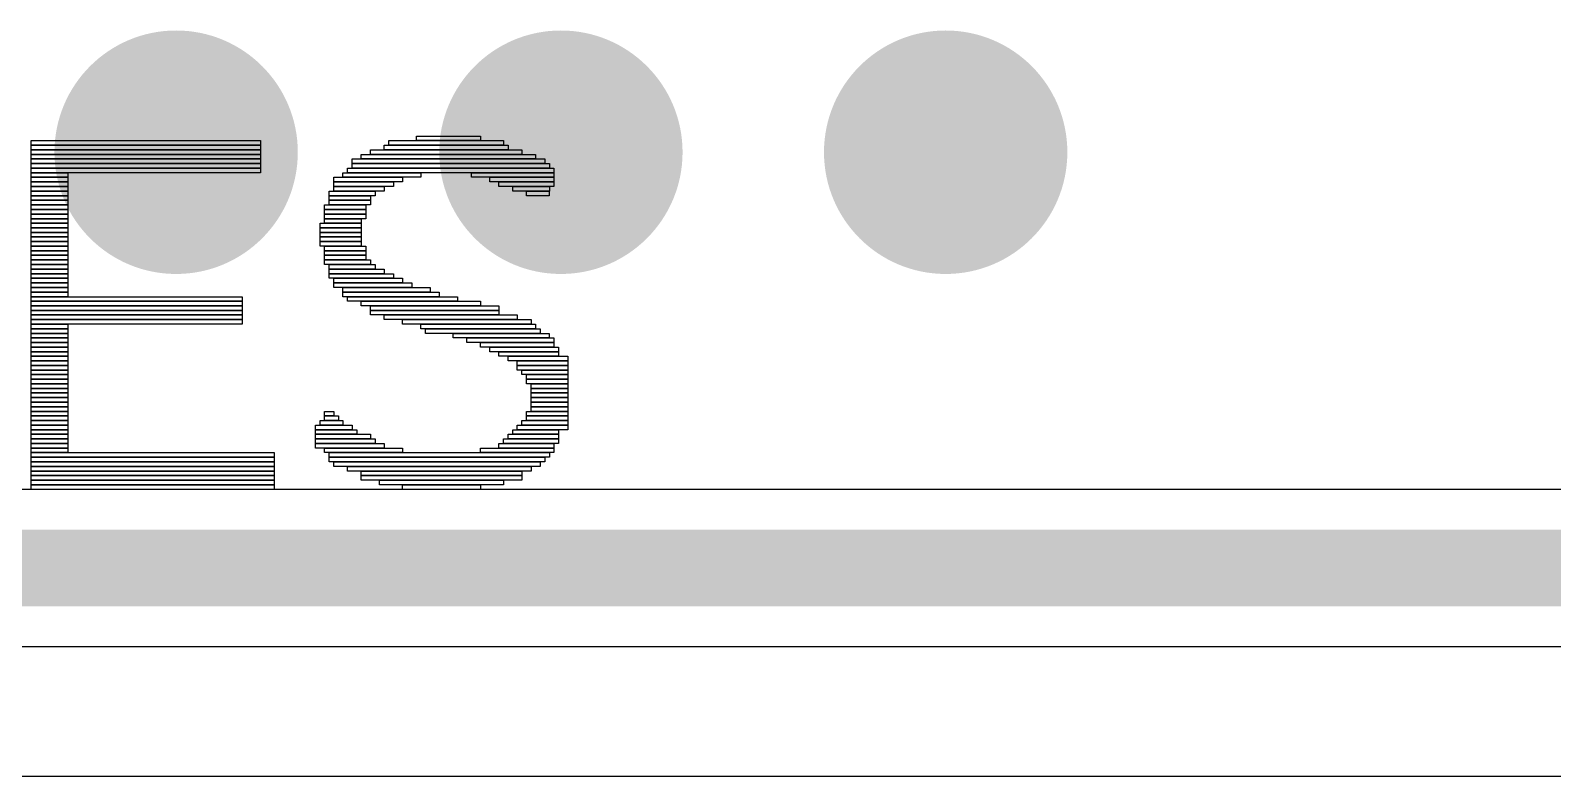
# Model space of a CAD drawing. Header units: millimetres. Extents: x -3 to 5381, y -54 to 5355.
# Drawn here: x 22.66 to 27.68, y -11.56 to -9.1 of the extents above; entities that cross this region are included whole.
import ezdxf

# ---------------------------------------------------------------- set-up
doc = ezdxf.new("R2010")
doc.units = ezdxf.units.MM
for name, color, linetype in [('BottomLayer', 5, 'Continuous'), ('BottomSolder', 6, 'Continuous'), ('TopLayer', 1, 'Continuous'), ('TopOverlay', 2, 'Continuous'), ('TopSolder', 216, 'Continuous'), ('ViaHoleLayer', 16, 'Continuous')]:
    doc.layers.add(name, color=color, linetype=linetype)

msp = doc.modelspace()

# ---------------------------------------------------------------- hatches: boundary and pattern name
at = {"layer": 'BottomLayer'}
h = msp.add_hatch(color=5, dxfattribs=at)
edge = h.paths.add_edge_path()
edge.add_arc((23.1402, -9.4996), 0.3, 0, 360)
h = msp.add_hatch(color=5, dxfattribs=at)
edge = h.paths.add_edge_path()
edge.add_arc((24.4102, -9.4996), 0.3, 0, 360)
h = msp.add_hatch(color=5, dxfattribs=at)
edge = h.paths.add_edge_path()
edge.add_arc((25.6802, -9.4996), 0.3, 0, 360)
at = {"layer": 'BottomSolder'}
h = msp.add_hatch(color=6, dxfattribs=at)
edge = h.paths.add_edge_path()
edge.add_arc((23.1402, -9.4996), 0.4016, 0, 360)
h = msp.add_hatch(color=6, dxfattribs=at)
edge = h.paths.add_edge_path()
edge.add_arc((24.4102, -9.4996), 0.4016, 0, 360)
h = msp.add_hatch(color=6, dxfattribs=at)
edge = h.paths.add_edge_path()
edge.add_arc((25.6802, -9.4996), 0.4016, 0, 360)
at = {"layer": 'TopLayer'}
h = msp.add_hatch(color=1, dxfattribs=at)
edge = h.paths.add_edge_path()
edge.add_arc((23.1402, -9.4996), 0.3, 0, 360)
h = msp.add_hatch(color=1, dxfattribs=at)
edge = h.paths.add_edge_path()
edge.add_arc((24.4102, -9.4996), 0.3, 0, 360)
h = msp.add_hatch(color=1, dxfattribs=at)
edge = h.paths.add_edge_path()
edge.add_arc((25.6802, -9.4996), 0.3, 0, 360)
at = {"layer": 'TopSolder'}
h = msp.add_hatch(color=216, dxfattribs=at)
edge = h.paths.add_edge_path()
edge.add_arc((23.1402, -9.4996), 0.4016, 0, 360)
h = msp.add_hatch(color=216, dxfattribs=at)
edge = h.paths.add_edge_path()
edge.add_arc((24.4102, -9.4996), 0.4016, 0, 360)
h = msp.add_hatch(color=216, dxfattribs=at)
edge = h.paths.add_edge_path()
edge.add_arc((25.6802, -9.4996), 0.4016, 0, 360)
at = {"layer": 'ViaHoleLayer'}
h = msp.add_hatch(color=16, dxfattribs=at)
edge = h.paths.add_edge_path()
edge.add_arc((23.1402, -9.4996), 0.15, 0, 360)
h = msp.add_hatch(color=16, dxfattribs=at)
edge = h.paths.add_edge_path()
edge.add_arc((24.4102, -9.4996), 0.15, 0, 360)
h = msp.add_hatch(color=16, dxfattribs=at)
edge = h.paths.add_edge_path()
edge.add_arc((25.6802, -9.4996), 0.15, 0, 360)

# ---------------------------------------------------------------- linework, layer by layer
at = {"layer": 'BottomLayer'}
for p, q in [((30.4189, -10.6122), (21.477, -10.6122)), ((21.477, -11.1302), (30.4189, -11.1302)), ((29.9109, -11.5592), (21.0139, -11.5592))]:
    msp.add_line(p, q, dxfattribs=at)
at = {"layer": 'BottomLayer', "const_width": 0.254}
msp.add_lwpolyline([(21.1365, -10.8712), (30.7594, -10.8712)], dxfattribs=at)
at = {"layer": 'TopOverlay'}
for p, q in [((22.6613, -9.4764), (22.6613, -9.4612)), ((22.6613, -9.4612), (23.4185, -9.4612)), ((23.4185, -9.4764), (22.6613, -9.4764)), ((22.6613, -9.4917), (22.6613, -9.4764)), ((22.6613, -9.4764), (23.4185, -9.4764)), ((23.4185, -9.4917), (22.6613, -9.4917)), ((22.6613, -9.5067), (22.6613, -9.4917)), ((22.6613, -9.4917), (23.4185, -9.4917)), ((23.4185, -9.4612), (23.4185, -9.4764)), ((23.4185, -9.4764), (23.4185, -9.4917)), ((23.4185, -9.4917), (23.4185, -9.5067)), ((23.7817, -9.5067), (23.7817, -9.4917)), ((23.7817, -9.4917), (24.2813, -9.4917)), ((23.8272, -9.4917), (23.8272, -9.4764)), ((23.8272, -9.4764), (24.2359, -9.4764)), ((24.2359, -9.4917), (23.8272, -9.4917)), ((23.8422, -9.4764), (23.8422, -9.4612)), ((23.8422, -9.4612), (24.2206, -9.4612)), ((24.2206, -9.4764), (23.8422, -9.4764)), ((23.9331, -9.4612), (23.9331, -9.4462)), ((23.9331, -9.4462), (24.1449, -9.4462)), ((24.1449, -9.4612), (23.9331, -9.4612)), ((24.1449, -9.4462), (24.1449, -9.4612)), ((24.2206, -9.4612), (24.2206, -9.4764)), ((24.2359, -9.4764), (24.2359, -9.4917)), ((24.2813, -9.4917), (24.2813, -9.5067)), ((23.4185, -9.5067), (22.6613, -9.5067)), ((22.6613, -9.5219), (22.6613, -9.5067)), ((22.6613, -9.5067), (23.4185, -9.5067)), ((23.4185, -9.5219), (22.6613, -9.5219)), ((22.6613, -9.5369), (22.6613, -9.5219)), ((22.6613, -9.5219), (23.4185, -9.5219)), ((23.4185, -9.5369), (22.6613, -9.5369)), ((22.6613, -9.5521), (22.6613, -9.5369)), ((22.6613, -9.5369), (23.4185, -9.5369)), ((23.4185, -9.5067), (23.4185, -9.5219)), ((23.4185, -9.5219), (23.4185, -9.5369)), ((23.4185, -9.5369), (23.4185, -9.5521)), ((23.7213, -9.5369), (23.7213, -9.5219)), ((23.7213, -9.5219), (24.357, -9.5219)), ((23.7213, -9.5521), (23.7213, -9.5369)), ((23.7213, -9.5369), (24.3723, -9.5369)), ((24.357, -9.5369), (23.7213, -9.5369)), ((23.7515, -9.5219), (23.7515, -9.5067)), ((23.7515, -9.5067), (24.3268, -9.5067)), ((24.3268, -9.5219), (23.7515, -9.5219)), ((24.2813, -9.5067), (23.7817, -9.5067)), ((24.3268, -9.5067), (24.3268, -9.5219)), ((24.357, -9.5219), (24.357, -9.5369)), ((24.3723, -9.5369), (24.3723, -9.5521)), ((23.4185, -9.5521), (22.6613, -9.5521)), ((22.6613, -9.5674), (22.6613, -9.5521)), ((22.6613, -9.5521), (23.4185, -9.5521)), ((23.4185, -9.5674), (22.6613, -9.5674)), ((22.6613, -9.5824), (22.6613, -9.5674)), ((22.6613, -9.5674), (22.7825, -9.5674)), ((22.7825, -9.5824), (22.6613, -9.5824)), ((22.6613, -9.5976), (22.6613, -9.5824)), ((22.6613, -9.5824), (22.7825, -9.5824)), ((22.7825, -9.5674), (22.7825, -9.5824)), ((22.7825, -9.5824), (22.7825, -9.5976)), ((23.4185, -9.5521), (23.4185, -9.5674)), ((23.6606, -9.5976), (23.6606, -9.5824)), ((23.6606, -9.5824), (23.8876, -9.5824)), ((23.6908, -9.5824), (23.6908, -9.5674)), ((23.6908, -9.5674), (23.9483, -9.5674)), ((23.9483, -9.5824), (23.6908, -9.5824)), ((23.706, -9.5674), (23.706, -9.5521)), ((23.706, -9.5521), (24.3873, -9.5521)), ((24.3873, -9.5674), (23.706, -9.5674)), ((24.3723, -9.5521), (23.7213, -9.5521)), ((23.8876, -9.5824), (23.8876, -9.5976)), ((23.9483, -9.5674), (23.9483, -9.5824)), ((24.1147, -9.5824), (24.1147, -9.5674)), ((24.1147, -9.5674), (24.3873, -9.5674)), ((24.3873, -9.5824), (24.1147, -9.5824)), ((24.1754, -9.5976), (24.1754, -9.5824)), ((24.1754, -9.5824), (24.3873, -9.5824)), ((24.3873, -9.5521), (24.3873, -9.5674)), ((24.3873, -9.5674), (24.3873, -9.5824)), ((24.3873, -9.5824), (24.3873, -9.5976)), ((22.7825, -9.5976), (22.6613, -9.5976)), ((22.6613, -9.6126), (22.6613, -9.5976)), ((22.6613, -9.5976), (22.7825, -9.5976)), ((22.7825, -9.6126), (22.6613, -9.6126)), ((22.6613, -9.6278), (22.6613, -9.6126)), ((22.6613, -9.6126), (22.7825, -9.6126)), ((22.7825, -9.6278), (22.6613, -9.6278)), ((22.6613, -9.6431), (22.6613, -9.6278)), ((22.6613, -9.6278), (22.7825, -9.6278)), ((22.7825, -9.6431), (22.6613, -9.6431)), ((22.6613, -9.658), (22.6613, -9.6431)), ((22.6613, -9.6431), (22.7825, -9.6431)), ((22.7825, -9.5976), (22.7825, -9.6126)), ((22.7825, -9.6126), (22.7825, -9.6278)), ((22.7825, -9.6278), (22.7825, -9.6431)), ((22.7825, -9.6431), (22.7825, -9.658)), ((23.6456, -9.6431), (23.6456, -9.6278)), ((23.6456, -9.6278), (23.797, -9.6278)), ((23.797, -9.6431), (23.6456, -9.6431)), ((23.6456, -9.658), (23.6456, -9.6431)), ((23.6456, -9.6431), (23.7817, -9.6431)), ((23.8876, -9.5976), (23.6606, -9.5976)), ((23.6606, -9.6126), (23.6606, -9.5976)), ((23.6606, -9.5976), (23.8574, -9.5976)), ((23.8574, -9.6126), (23.6606, -9.6126)), ((23.6606, -9.6278), (23.6606, -9.6126)), ((23.6606, -9.6126), (23.8272, -9.6126)), ((23.8272, -9.6278), (23.6606, -9.6278)), ((23.7817, -9.6431), (23.7817, -9.658)), ((23.797, -9.6278), (23.797, -9.6431)), ((23.8272, -9.6126), (23.8272, -9.6278)), ((23.8574, -9.5976), (23.8574, -9.6126)), ((24.3873, -9.5976), (24.1754, -9.5976)), ((24.2056, -9.6126), (24.2056, -9.5976)), ((24.2056, -9.5976), (24.3873, -9.5976)), ((24.3873, -9.6126), (24.2056, -9.6126)), ((24.2511, -9.6278), (24.2511, -9.6126)), ((24.2511, -9.6126), (24.3723, -9.6126)), ((24.3723, -9.6278), (24.2511, -9.6278)), ((24.2963, -9.6431), (24.2963, -9.6278)), ((24.2963, -9.6278), (24.372, -9.6278)), ((24.372, -9.6431), (24.2963, -9.6431)), ((24.372, -9.6278), (24.372, -9.6431)), ((24.3723, -9.6126), (24.3723, -9.6278)), ((24.3873, -9.5976), (24.3873, -9.6126)), ((22.7825, -9.658), (22.6613, -9.658)), ((22.6613, -9.6733), (22.6613, -9.658)), ((22.6613, -9.658), (22.7825, -9.658)), ((22.7825, -9.6733), (22.6613, -9.6733)), ((22.6613, -9.6883), (22.6613, -9.6733)), ((22.6613, -9.6733), (22.7825, -9.6733)), ((22.7825, -9.6883), (22.6613, -9.6883)), ((22.6613, -9.7035), (22.6613, -9.6883)), ((22.6613, -9.6883), (22.7825, -9.6883)), ((22.7825, -9.658), (22.7825, -9.6733)), ((22.7825, -9.6733), (22.7825, -9.6883)), ((22.7825, -9.6883), (22.7825, -9.7035)), ((23.6303, -9.6883), (23.6303, -9.6733)), ((23.6303, -9.6733), (23.7665, -9.6733)), ((23.7665, -9.6883), (23.6303, -9.6883)), ((23.6303, -9.7035), (23.6303, -9.6883)), ((23.6303, -9.6883), (23.7665, -9.6883)), ((23.7817, -9.658), (23.6456, -9.658)), ((23.6456, -9.6733), (23.6456, -9.658)), ((23.6456, -9.658), (23.7817, -9.658)), ((23.7817, -9.6733), (23.6456, -9.6733)), ((23.7665, -9.6733), (23.7665, -9.6883)), ((23.7665, -9.6883), (23.7665, -9.7035)), ((23.7817, -9.658), (23.7817, -9.6733)), ((22.6613, -9.7188), (22.6613, -9.7035)), ((22.6613, -9.7035), (22.7825, -9.7035)), ((22.7825, -9.7035), (22.6613, -9.7035)), ((22.7825, -9.7188), (22.6613, -9.7188)), ((22.6613, -9.7337), (22.6613, -9.7188)), ((22.6613, -9.7188), (22.7825, -9.7188)), ((22.7825, -9.7337), (22.6613, -9.7337)), ((22.6613, -9.749), (22.6613, -9.7337)), ((22.6613, -9.7337), (22.7825, -9.7337)), ((22.7825, -9.7035), (22.7825, -9.7188)), ((22.7825, -9.7188), (22.7825, -9.7337)), ((22.7825, -9.7337), (22.7825, -9.749)), ((23.6151, -9.749), (23.6151, -9.7337)), ((23.6151, -9.7337), (23.7515, -9.7337)), ((23.7665, -9.7035), (23.6303, -9.7035)), ((23.6303, -9.7188), (23.6303, -9.7035)), ((23.6303, -9.7035), (23.7665, -9.7035)), ((23.7665, -9.7188), (23.6303, -9.7188)), ((23.6303, -9.7337), (23.6303, -9.7188)), ((23.6303, -9.7188), (23.7515, -9.7188)), ((23.7515, -9.7337), (23.6303, -9.7337)), ((23.7515, -9.7188), (23.7515, -9.7337)), ((23.7515, -9.7337), (23.7515, -9.749)), ((23.7665, -9.7035), (23.7665, -9.7188)), ((22.7825, -9.749), (22.6613, -9.749)), ((22.6613, -9.764), (22.6613, -9.749)), ((22.6613, -9.749), (22.7825, -9.749)), ((22.7825, -9.764), (22.6613, -9.764)), ((22.6613, -9.7792), (22.6613, -9.764)), ((22.6613, -9.764), (22.7825, -9.764)), ((22.7825, -9.7792), (22.6613, -9.7792)), ((22.6613, -9.7944), (22.6613, -9.7792)), ((22.6613, -9.7792), (22.7825, -9.7792)), ((22.6613, -9.8094), (22.6613, -9.7944)), ((22.6613, -9.7944), (22.7825, -9.7944)), ((22.7825, -9.7944), (22.6613, -9.7944)), ((22.7825, -9.749), (22.7825, -9.764)), ((22.7825, -9.764), (22.7825, -9.7792)), ((22.7825, -9.7792), (22.7825, -9.7944)), ((22.7825, -9.7944), (22.7825, -9.8094)), ((23.7515, -9.749), (23.6151, -9.749)), ((23.6151, -9.764), (23.6151, -9.749)), ((23.6151, -9.749), (23.7515, -9.749)), ((23.7515, -9.764), (23.6151, -9.764)), ((23.6151, -9.7792), (23.6151, -9.764)), ((23.6151, -9.764), (23.7515, -9.764)), ((23.7515, -9.7792), (23.6151, -9.7792)), ((23.6151, -9.7944), (23.6151, -9.7792)), ((23.6151, -9.7792), (23.7515, -9.7792)), ((23.7515, -9.7944), (23.6151, -9.7944)), ((23.6151, -9.8094), (23.6151, -9.7944)), ((23.6151, -9.7944), (23.7515, -9.7944)), ((23.7515, -9.749), (23.7515, -9.764)), ((23.7515, -9.764), (23.7515, -9.7792)), ((23.7515, -9.7792), (23.7515, -9.7944)), ((23.7515, -9.7944), (23.7515, -9.8094)), ((22.7825, -9.8094), (22.6613, -9.8094)), ((22.6613, -9.8247), (22.6613, -9.8094)), ((22.6613, -9.8094), (22.7825, -9.8094)), ((22.7825, -9.8247), (22.6613, -9.8247)), ((22.6613, -9.8397), (22.6613, -9.8247)), ((22.6613, -9.8247), (22.7825, -9.8247)), ((22.7825, -9.8397), (22.6613, -9.8397)), ((22.6613, -9.8549), (22.6613, -9.8397)), ((22.6613, -9.8397), (22.7825, -9.8397)), ((22.7825, -9.8094), (22.7825, -9.8247)), ((22.7825, -9.8247), (22.7825, -9.8397)), ((22.7825, -9.8397), (22.7825, -9.8549)), ((23.7515, -9.8094), (23.6151, -9.8094)), ((23.6303, -9.8247), (23.6303, -9.8094)), ((23.6303, -9.8094), (23.7665, -9.8094)), ((23.7665, -9.8247), (23.6303, -9.8247)), ((23.6303, -9.8397), (23.6303, -9.8247)), ((23.6303, -9.8247), (23.7665, -9.8247)), ((23.7665, -9.8397), (23.6303, -9.8397)), ((23.6303, -9.8549), (23.6303, -9.8397)), ((23.6303, -9.8397), (23.7665, -9.8397)), ((23.7665, -9.8094), (23.7665, -9.8247)), ((23.7665, -9.8247), (23.7665, -9.8397)), ((23.7665, -9.8397), (23.7665, -9.8549)), ((22.6613, -9.8701), (22.6613, -9.8549)), ((22.6613, -9.8549), (22.7825, -9.8549)), ((22.7825, -9.8549), (22.6613, -9.8549)), ((22.7825, -9.8701), (22.6613, -9.8701)), ((22.6613, -9.8851), (22.6613, -9.8701)), ((22.6613, -9.8701), (22.7825, -9.8701)), ((22.7825, -9.8851), (22.6613, -9.8851)), ((22.6613, -9.9004), (22.6613, -9.8851)), ((22.6613, -9.8851), (22.7825, -9.8851)), ((22.7825, -9.8549), (22.7825, -9.8701)), ((22.7825, -9.8701), (22.7825, -9.8851)), ((22.7825, -9.8851), (22.7825, -9.9004)), ((23.7665, -9.8549), (23.6303, -9.8549)), ((23.6303, -9.8701), (23.6303, -9.8549)), ((23.6303, -9.8549), (23.7817, -9.8549)), ((23.7817, -9.8701), (23.6303, -9.8701)), ((23.6456, -9.8851), (23.6456, -9.8701)), ((23.6456, -9.8701), (23.797, -9.8701)), ((23.797, -9.8851), (23.6456, -9.8851)), ((23.6456, -9.9004), (23.6456, -9.8851)), ((23.6456, -9.8851), (23.8272, -9.8851)), ((23.7817, -9.8549), (23.7817, -9.8701)), ((23.797, -9.8701), (23.797, -9.8851)), ((23.8272, -9.8851), (23.8272, -9.9004)), ((22.7825, -9.9004), (22.6613, -9.9004)), ((22.6613, -9.9153), (22.6613, -9.9004)), ((22.6613, -9.9004), (22.7825, -9.9004)), ((22.7825, -9.9153), (22.6613, -9.9153)), ((22.6613, -9.9306), (22.6613, -9.9153)), ((22.6613, -9.9153), (22.7825, -9.9153)), ((22.7825, -9.9306), (22.6613, -9.9306)), ((22.6613, -9.9458), (22.6613, -9.9306)), ((22.6613, -9.9306), (22.7825, -9.9306)), ((22.7825, -9.9458), (22.6613, -9.9458)), ((22.6613, -9.9608), (22.6613, -9.9458)), ((22.6613, -9.9458), (22.7825, -9.9458)), ((22.7825, -9.9004), (22.7825, -9.9153)), ((22.7825, -9.9153), (22.7825, -9.9306)), ((22.7825, -9.9306), (22.7825, -9.9458)), ((22.7825, -9.9458), (22.7825, -9.9608)), ((23.8272, -9.9004), (23.6456, -9.9004)), ((23.6456, -9.9153), (23.6456, -9.9004)), ((23.6456, -9.9004), (23.8574, -9.9004)), ((23.8574, -9.9153), (23.6456, -9.9153)), ((23.6606, -9.9306), (23.6606, -9.9153)), ((23.6606, -9.9153), (23.8876, -9.9153)), ((23.8876, -9.9306), (23.6606, -9.9306)), ((23.6606, -9.9458), (23.6606, -9.9306)), ((23.6606, -9.9306), (23.9179, -9.9306)), ((23.9179, -9.9458), (23.6606, -9.9458)), ((23.6908, -9.9608), (23.6908, -9.9458)), ((23.6908, -9.9458), (23.9786, -9.9458)), ((23.8574, -9.9004), (23.8574, -9.9153)), ((23.8876, -9.9153), (23.8876, -9.9306)), ((23.9179, -9.9306), (23.9179, -9.9458)), ((23.9786, -9.9458), (23.9786, -9.9608)), ((22.7825, -9.9608), (22.6613, -9.9608)), ((22.6613, -9.9761), (22.6613, -9.9608)), ((22.6613, -9.9608), (22.7825, -9.9608)), ((22.7825, -9.9761), (22.6613, -9.9761)), ((22.6613, -9.991), (22.6613, -9.9761)), ((22.6613, -9.9761), (23.3578, -9.9761)), ((23.3578, -9.991), (22.6613, -9.991)), ((22.6613, -10.0063), (22.6613, -9.991)), ((22.6613, -9.991), (23.3578, -9.991)), ((22.7825, -9.9608), (22.7825, -9.9761)), ((23.3578, -9.9761), (23.3578, -9.991)), ((23.3578, -9.991), (23.3578, -10.0063)), ((23.9786, -9.9608), (23.6908, -9.9608)), ((23.6908, -9.9761), (23.6908, -9.9608)), ((23.6908, -9.9608), (24.0088, -9.9608)), ((24.0088, -9.9761), (23.6908, -9.9761)), ((23.706, -9.991), (23.706, -9.9761)), ((23.706, -9.9761), (24.0692, -9.9761)), ((24.0692, -9.991), (23.706, -9.991)), ((23.7515, -10.0063), (23.7515, -9.991)), ((23.7515, -9.991), (24.1449, -9.991)), ((24.0088, -9.9608), (24.0088, -9.9761)), ((24.0692, -9.9761), (24.0692, -9.991)), ((24.1449, -9.991), (24.1449, -10.0063)), ((23.3578, -10.0063), (22.6613, -10.0063)), ((22.6613, -10.0215), (22.6613, -10.0063)), ((22.6613, -10.0063), (23.3578, -10.0063)), ((23.3578, -10.0215), (22.6613, -10.0215)), ((22.6613, -10.0365), (22.6613, -10.0215)), ((22.6613, -10.0215), (23.3578, -10.0215)), ((23.3578, -10.0365), (22.6613, -10.0365)), ((22.6613, -10.0517), (22.6613, -10.0365)), ((22.6613, -10.0365), (23.3578, -10.0365)), ((23.3578, -10.0063), (23.3578, -10.0215)), ((23.3578, -10.0215), (23.3578, -10.0365)), ((23.3578, -10.0365), (23.3578, -10.0517)), ((24.1449, -10.0063), (23.7515, -10.0063)), ((23.7817, -10.0215), (23.7817, -10.0063)), ((23.7817, -10.0063), (24.2056, -10.0063)), ((24.2056, -10.0215), (23.7817, -10.0215)), ((23.7817, -10.0365), (23.7817, -10.0215)), ((23.7817, -10.0215), (24.2056, -10.0215)), ((24.2056, -10.0365), (23.7817, -10.0365)), ((23.8272, -10.0517), (23.8272, -10.0365)), ((23.8272, -10.0365), (24.2661, -10.0365)), ((24.2056, -10.0063), (24.2056, -10.0215)), ((24.2056, -10.0215), (24.2056, -10.0365)), ((24.2661, -10.0365), (24.2661, -10.0517)), ((23.3578, -10.0517), (22.6613, -10.0517)), ((22.6613, -10.0667), (22.6613, -10.0517)), ((22.6613, -10.0517), (23.3578, -10.0517)), ((23.3578, -10.0667), (22.6613, -10.0667)), ((22.6613, -10.082), (22.6613, -10.0667)), ((22.6613, -10.0667), (22.7825, -10.0667)), ((22.7825, -10.082), (22.6613, -10.082)), ((22.6613, -10.0972), (22.6613, -10.082)), ((22.6613, -10.082), (22.7825, -10.082)), ((22.7825, -10.0972), (22.6613, -10.0972)), ((22.6613, -10.1122), (22.6613, -10.0972)), ((22.6613, -10.0972), (22.7825, -10.0972)), ((22.7825, -10.0667), (22.7825, -10.082)), ((22.7825, -10.082), (22.7825, -10.0972)), ((22.7825, -10.0972), (22.7825, -10.1122)), ((23.3578, -10.0517), (23.3578, -10.0667)), ((24.2661, -10.0517), (23.8272, -10.0517)), ((23.8876, -10.0667), (23.8876, -10.0517)), ((23.8876, -10.0517), (24.3116, -10.0517)), ((24.3116, -10.0667), (23.8876, -10.0667)), ((23.9483, -10.082), (23.9483, -10.0667)), ((23.9483, -10.0667), (24.3268, -10.0667)), ((24.3268, -10.082), (23.9483, -10.082)), ((23.9633, -10.0972), (23.9633, -10.082)), ((23.9633, -10.082), (24.3418, -10.082)), ((24.3418, -10.0972), (23.9633, -10.0972)), ((24.0543, -10.1122), (24.0543, -10.0972)), ((24.0543, -10.0972), (24.372, -10.0972)), ((24.3116, -10.0517), (24.3116, -10.0667)), ((24.3268, -10.0667), (24.3268, -10.082)), ((24.3418, -10.082), (24.3418, -10.0972)), ((24.372, -10.0972), (24.372, -10.1122)), ((22.7825, -10.1122), (22.6613, -10.1122)), ((22.6613, -10.1274), (22.6613, -10.1122)), ((22.6613, -10.1122), (22.7825, -10.1122)), ((22.6613, -10.1424), (22.6613, -10.1274)), ((22.6613, -10.1274), (22.7825, -10.1274)), ((22.7825, -10.1274), (22.6613, -10.1274)), ((22.7825, -10.1424), (22.6613, -10.1424)), ((22.6613, -10.1577), (22.6613, -10.1424)), ((22.6613, -10.1424), (22.7825, -10.1424)), ((22.7825, -10.1122), (22.7825, -10.1274)), ((22.7825, -10.1274), (22.7825, -10.1424)), ((22.7825, -10.1424), (22.7825, -10.1577)), ((24.372, -10.1122), (24.0543, -10.1122)), ((24.0997, -10.1274), (24.0997, -10.1122)), ((24.0997, -10.1122), (24.3873, -10.1122)), ((24.3873, -10.1274), (24.0997, -10.1274)), ((24.1449, -10.1424), (24.1449, -10.1274)), ((24.1449, -10.1274), (24.3873, -10.1274)), ((24.3873, -10.1424), (24.1449, -10.1424)), ((24.1754, -10.1577), (24.1754, -10.1424)), ((24.1754, -10.1424), (24.4025, -10.1424)), ((24.3873, -10.1122), (24.3873, -10.1274)), ((24.3873, -10.1274), (24.3873, -10.1424)), ((24.4025, -10.1424), (24.4025, -10.1577)), ((22.7825, -10.1577), (22.6613, -10.1577)), ((22.6613, -10.1729), (22.6613, -10.1577)), ((22.6613, -10.1577), (22.7825, -10.1577)), ((22.7825, -10.1729), (22.6613, -10.1729)), ((22.6613, -10.1879), (22.6613, -10.1729)), ((22.6613, -10.1729), (22.7825, -10.1729)), ((22.7825, -10.1879), (22.6613, -10.1879)), ((22.6613, -10.2031), (22.6613, -10.1879)), ((22.6613, -10.1879), (22.7825, -10.1879)), ((22.7825, -10.1577), (22.7825, -10.1729)), ((22.7825, -10.1729), (22.7825, -10.1879)), ((22.7825, -10.1879), (22.7825, -10.2031)), ((24.4025, -10.1577), (24.1754, -10.1577)), ((24.2056, -10.1729), (24.2056, -10.1577)), ((24.2056, -10.1577), (24.4025, -10.1577)), ((24.4025, -10.1729), (24.2056, -10.1729)), ((24.2359, -10.1879), (24.2359, -10.1729)), ((24.2359, -10.1729), (24.4327, -10.1729)), ((24.4327, -10.1879), (24.2359, -10.1879)), ((24.2661, -10.2031), (24.2661, -10.1879)), ((24.2661, -10.1879), (24.4327, -10.1879)), ((24.4025, -10.1577), (24.4025, -10.1729)), ((24.4327, -10.1729), (24.4327, -10.1879)), ((24.4327, -10.1879), (24.4327, -10.2031)), ((22.7825, -10.2031), (22.6613, -10.2031)), ((22.6613, -10.2181), (22.6613, -10.2031)), ((22.6613, -10.2031), (22.7825, -10.2031)), ((22.7825, -10.2181), (22.6613, -10.2181)), ((22.6613, -10.2334), (22.6613, -10.2181)), ((22.6613, -10.2181), (22.7825, -10.2181)), ((22.7825, -10.2334), (22.6613, -10.2334)), ((22.6613, -10.2486), (22.6613, -10.2334)), ((22.6613, -10.2334), (22.7825, -10.2334)), ((22.7825, -10.2486), (22.6613, -10.2486)), ((22.6613, -10.2636), (22.6613, -10.2486)), ((22.6613, -10.2486), (22.7825, -10.2486)), ((22.7825, -10.2031), (22.7825, -10.2181)), ((22.7825, -10.2181), (22.7825, -10.2334)), ((22.7825, -10.2334), (22.7825, -10.2486)), ((22.7825, -10.2486), (22.7825, -10.2636)), ((24.4327, -10.2031), (24.2661, -10.2031)), ((24.2661, -10.2181), (24.2661, -10.2031)), ((24.2661, -10.2031), (24.4327, -10.2031)), ((24.4327, -10.2181), (24.2661, -10.2181)), ((24.2813, -10.2334), (24.2813, -10.2181)), ((24.2813, -10.2181), (24.4327, -10.2181)), ((24.4327, -10.2334), (24.2813, -10.2334)), ((24.2963, -10.2486), (24.2963, -10.2334)), ((24.2963, -10.2334), (24.4327, -10.2334)), ((24.4327, -10.2486), (24.2963, -10.2486)), ((24.2963, -10.2636), (24.2963, -10.2486)), ((24.2963, -10.2486), (24.4327, -10.2486)), ((24.4327, -10.2031), (24.4327, -10.2181)), ((24.4327, -10.2181), (24.4327, -10.2334)), ((24.4327, -10.2334), (24.4327, -10.2486)), ((24.4327, -10.2486), (24.4327, -10.2636)), ((22.7825, -10.2636), (22.6613, -10.2636)), ((22.6613, -10.2788), (22.6613, -10.2636)), ((22.6613, -10.2636), (22.7825, -10.2636)), ((22.6613, -10.2938), (22.6613, -10.2788)), ((22.6613, -10.2788), (22.7825, -10.2788)), ((22.7825, -10.2788), (22.6613, -10.2788)), ((22.7825, -10.2938), (22.6613, -10.2938)), ((22.6613, -10.309), (22.6613, -10.2938)), ((22.6613, -10.2938), (22.7825, -10.2938)), ((22.7825, -10.2636), (22.7825, -10.2788)), ((22.7825, -10.2788), (22.7825, -10.2938)), ((22.7825, -10.2938), (22.7825, -10.309)), ((24.4327, -10.2636), (24.2963, -10.2636)), ((24.3116, -10.2788), (24.3116, -10.2636)), ((24.3116, -10.2636), (24.4327, -10.2636)), ((24.4327, -10.2788), (24.3116, -10.2788)), ((24.3116, -10.2938), (24.3116, -10.2788)), ((24.3116, -10.2788), (24.4327, -10.2788)), ((24.3116, -10.309), (24.3116, -10.2938)), ((24.3116, -10.2938), (24.4327, -10.2938)), ((24.4327, -10.2938), (24.3116, -10.2938)), ((24.4327, -10.2636), (24.4327, -10.2788)), ((24.4327, -10.2788), (24.4327, -10.2938)), ((24.4327, -10.2938), (24.4327, -10.309)), ((22.7825, -10.309), (22.6613, -10.309)), ((22.6613, -10.3243), (22.6613, -10.309)), ((22.6613, -10.309), (22.7825, -10.309)), ((22.7825, -10.3243), (22.6613, -10.3243)), ((22.6613, -10.3393), (22.6613, -10.3243)), ((22.6613, -10.3243), (22.7825, -10.3243)), ((22.7825, -10.3393), (22.6613, -10.3393)), ((22.6613, -10.3545), (22.6613, -10.3393)), ((22.6613, -10.3393), (22.7825, -10.3393)), ((22.7825, -10.309), (22.7825, -10.3243)), ((22.7825, -10.3243), (22.7825, -10.3393)), ((22.7825, -10.3393), (22.7825, -10.3545)), ((24.4327, -10.309), (24.3116, -10.309)), ((24.3116, -10.3243), (24.3116, -10.309)), ((24.3116, -10.309), (24.4327, -10.309)), ((24.3116, -10.3393), (24.3116, -10.3243)), ((24.3116, -10.3243), (24.4327, -10.3243)), ((24.4327, -10.3243), (24.3116, -10.3243)), ((24.4327, -10.3393), (24.3116, -10.3393)), ((24.3116, -10.3545), (24.3116, -10.3393)), ((24.3116, -10.3393), (24.4327, -10.3393)), ((24.4327, -10.309), (24.4327, -10.3243)), ((24.4327, -10.3243), (24.4327, -10.3393)), ((24.4327, -10.3393), (24.4327, -10.3545)), ((22.7825, -10.3545), (22.6613, -10.3545)), ((22.6613, -10.3695), (22.6613, -10.3545)), ((22.6613, -10.3545), (22.7825, -10.3545)), ((22.7825, -10.3695), (22.6613, -10.3695)), ((22.6613, -10.3847), (22.6613, -10.3695)), ((22.6613, -10.3695), (22.7825, -10.3695)), ((22.7825, -10.3847), (22.6613, -10.3847)), ((22.6613, -10.4), (22.6613, -10.3847)), ((22.6613, -10.3847), (22.7825, -10.3847)), ((22.7825, -10.3545), (22.7825, -10.3695)), ((22.7825, -10.3695), (22.7825, -10.3847)), ((22.7825, -10.3847), (22.7825, -10.4)), ((23.6151, -10.4), (23.6151, -10.3847)), ((23.6151, -10.3847), (23.6908, -10.3847)), ((23.6303, -10.3695), (23.6303, -10.3545)), ((23.6303, -10.3545), (23.6606, -10.3545)), ((23.6606, -10.3695), (23.6303, -10.3695)), ((23.6303, -10.3847), (23.6303, -10.3695)), ((23.6303, -10.3695), (23.6758, -10.3695)), ((23.6758, -10.3847), (23.6303, -10.3847)), ((23.6606, -10.3545), (23.6606, -10.3695)), ((23.6758, -10.3695), (23.6758, -10.3847)), ((23.6908, -10.3847), (23.6908, -10.4)), ((24.2813, -10.4), (24.2813, -10.3847)), ((24.2813, -10.3847), (24.4327, -10.3847)), ((24.2963, -10.3695), (24.2963, -10.3545)), ((24.2963, -10.3545), (24.4327, -10.3545)), ((24.4327, -10.3695), (24.2963, -10.3695)), ((24.2963, -10.3847), (24.2963, -10.3695)), ((24.2963, -10.3695), (24.4327, -10.3695)), ((24.4327, -10.3847), (24.2963, -10.3847)), ((24.4327, -10.3545), (24.3116, -10.3545)), ((24.4327, -10.3545), (24.4327, -10.3695)), ((24.4327, -10.3695), (24.4327, -10.3847)), ((24.4327, -10.3847), (24.4327, -10.4)), ((22.7825, -10.4), (22.6613, -10.4)), ((22.6613, -10.415), (22.6613, -10.4)), ((22.6613, -10.4), (22.7825, -10.4)), ((22.7825, -10.415), (22.6613, -10.415)), ((22.6613, -10.4302), (22.6613, -10.415)), ((22.6613, -10.415), (22.7825, -10.415)), ((22.7825, -10.4302), (22.6613, -10.4302)), ((22.6613, -10.4454), (22.6613, -10.4302)), ((22.6613, -10.4302), (22.7825, -10.4302)), ((22.7825, -10.4454), (22.6613, -10.4454)), ((22.6613, -10.4604), (22.6613, -10.4454)), ((22.6613, -10.4454), (22.7825, -10.4454)), ((22.7825, -10.4), (22.7825, -10.415)), ((22.7825, -10.415), (22.7825, -10.4302)), ((22.7825, -10.4302), (22.7825, -10.4454)), ((22.7825, -10.4454), (22.7825, -10.4604)), ((23.6001, -10.415), (23.6001, -10.4)), ((23.6001, -10.4), (23.7213, -10.4)), ((23.7213, -10.415), (23.6001, -10.415)), ((23.6001, -10.4302), (23.6001, -10.415)), ((23.6001, -10.415), (23.7362, -10.415)), ((23.7362, -10.4302), (23.6001, -10.4302)), ((23.6001, -10.4454), (23.6001, -10.4302)), ((23.6001, -10.4302), (23.7817, -10.4302)), ((23.7817, -10.4454), (23.6001, -10.4454)), ((23.6001, -10.4604), (23.6001, -10.4454)), ((23.6001, -10.4454), (23.797, -10.4454)), ((23.6908, -10.4), (23.6151, -10.4)), ((23.7213, -10.4), (23.7213, -10.415)), ((23.7362, -10.415), (23.7362, -10.4302)), ((23.7817, -10.4302), (23.7817, -10.4454)), ((23.797, -10.4454), (23.797, -10.4604)), ((24.2206, -10.4604), (24.2206, -10.4454)), ((24.2206, -10.4454), (24.4025, -10.4454)), ((24.2359, -10.4454), (24.2359, -10.4302)), ((24.2359, -10.4302), (24.4025, -10.4302)), ((24.4025, -10.4454), (24.2359, -10.4454)), ((24.2511, -10.4302), (24.2511, -10.415)), ((24.2511, -10.415), (24.4025, -10.415)), ((24.4025, -10.4302), (24.2511, -10.4302)), ((24.2661, -10.415), (24.2661, -10.4)), ((24.2661, -10.4), (24.4327, -10.4)), ((24.4327, -10.415), (24.2661, -10.415)), ((24.4327, -10.4), (24.2813, -10.4)), ((24.4025, -10.415), (24.4025, -10.4302)), ((24.4025, -10.4302), (24.4025, -10.4454)), ((24.4025, -10.4454), (24.4025, -10.4604)), ((24.4327, -10.4), (24.4327, -10.415)), ((22.7825, -10.4604), (22.6613, -10.4604)), ((22.6613, -10.4757), (22.6613, -10.4604)), ((22.6613, -10.4604), (22.7825, -10.4604)), ((22.7825, -10.4757), (22.6613, -10.4757)), ((22.6613, -10.4907), (22.6613, -10.4757)), ((22.6613, -10.4757), (22.7825, -10.4757)), ((22.6613, -10.5059), (22.6613, -10.4907)), ((22.6613, -10.4907), (23.4637, -10.4907)), ((22.7825, -10.4907), (22.6613, -10.4907)), ((22.7825, -10.4604), (22.7825, -10.4757)), ((22.7825, -10.4757), (22.7825, -10.4907)), ((23.4637, -10.4907), (23.4637, -10.5059)), ((23.797, -10.4604), (23.6001, -10.4604)), ((23.6001, -10.4757), (23.6001, -10.4604)), ((23.6001, -10.4604), (23.8272, -10.4604)), ((23.8272, -10.4757), (23.6001, -10.4757)), ((23.6303, -10.4907), (23.6303, -10.4757)), ((23.6303, -10.4757), (23.8876, -10.4757)), ((23.8876, -10.4907), (23.6303, -10.4907)), ((23.6456, -10.5059), (23.6456, -10.4907)), ((23.6456, -10.4907), (24.3723, -10.4907)), ((23.8272, -10.4604), (23.8272, -10.4757)), ((23.8876, -10.4757), (23.8876, -10.4907)), ((24.1449, -10.4907), (24.1449, -10.4757)), ((24.1449, -10.4757), (24.3873, -10.4757)), ((24.3873, -10.4907), (24.1449, -10.4907)), ((24.2056, -10.4757), (24.2056, -10.4604)), ((24.2056, -10.4604), (24.3873, -10.4604)), ((24.3873, -10.4757), (24.2056, -10.4757)), ((24.4025, -10.4604), (24.2206, -10.4604)), ((24.3723, -10.4907), (24.3723, -10.5059)), ((24.3873, -10.4604), (24.3873, -10.4757)), ((24.3873, -10.4757), (24.3873, -10.4907)), ((23.4637, -10.5059), (22.6613, -10.5059)), ((22.6613, -10.5211), (22.6613, -10.5059)), ((22.6613, -10.5059), (23.4637, -10.5059)), ((23.4637, -10.5211), (22.6613, -10.5211)), ((22.6613, -10.5361), (22.6613, -10.5211)), ((22.6613, -10.5211), (23.4637, -10.5211)), ((23.4637, -10.5361), (22.6613, -10.5361)), ((22.6613, -10.5514), (22.6613, -10.5361)), ((22.6613, -10.5361), (23.4637, -10.5361)), ((23.4637, -10.5059), (23.4637, -10.5211)), ((23.4637, -10.5211), (23.4637, -10.5361)), ((23.4637, -10.5361), (23.4637, -10.5514)), ((24.3723, -10.5059), (23.6456, -10.5059)), ((23.6456, -10.5211), (23.6456, -10.5059)), ((23.6456, -10.5059), (24.357, -10.5059)), ((24.357, -10.5211), (23.6456, -10.5211)), ((23.6606, -10.5361), (23.6606, -10.5211)), ((23.6606, -10.5211), (24.3418, -10.5211)), ((24.3418, -10.5361), (23.6606, -10.5361)), ((23.706, -10.5514), (23.706, -10.5361)), ((23.706, -10.5361), (24.3116, -10.5361)), ((24.3116, -10.5361), (24.3116, -10.5514)), ((24.3418, -10.5211), (24.3418, -10.5361)), ((24.357, -10.5059), (24.357, -10.5211)), ((23.4637, -10.5514), (22.6613, -10.5514)), ((22.6613, -10.5664), (22.6613, -10.5514)), ((22.6613, -10.5514), (23.4637, -10.5514)), ((23.4637, -10.5664), (22.6613, -10.5664)), ((22.6613, -10.5816), (22.6613, -10.5664)), ((22.6613, -10.5664), (23.4637, -10.5664)), ((23.4637, -10.5816), (22.6613, -10.5816)), ((22.6613, -10.5968), (22.6613, -10.5816)), ((22.6613, -10.5816), (23.4637, -10.5816)), ((23.4637, -10.5968), (22.6613, -10.5968)), ((22.6613, -10.6118), (22.6613, -10.5968)), ((22.6613, -10.5968), (23.4637, -10.5968)), ((23.4637, -10.5514), (23.4637, -10.5664)), ((23.4637, -10.5664), (23.4637, -10.5816)), ((23.4637, -10.5816), (23.4637, -10.5968)), ((23.4637, -10.5968), (23.4637, -10.6118)), ((24.3116, -10.5514), (23.706, -10.5514)), ((23.7515, -10.5664), (23.7515, -10.5514)), ((23.7515, -10.5514), (24.2813, -10.5514)), ((24.2813, -10.5664), (23.7515, -10.5664)), ((23.7515, -10.5816), (23.7515, -10.5664)), ((23.7515, -10.5664), (24.2813, -10.5664)), ((24.2813, -10.5816), (23.7515, -10.5816)), ((23.8119, -10.5968), (23.8119, -10.5816)), ((23.8119, -10.5816), (24.2206, -10.5816)), ((24.2206, -10.5968), (23.8119, -10.5968)), ((23.8876, -10.6118), (23.8876, -10.5968)), ((23.8876, -10.5968), (24.1449, -10.5968)), ((24.1449, -10.5968), (24.1449, -10.6118)), ((24.2206, -10.5816), (24.2206, -10.5968)), ((24.2813, -10.5514), (24.2813, -10.5664)), ((24.2813, -10.5664), (24.2813, -10.5816)), ((23.4637, -10.6118), (22.6613, -10.6118)), ((24.1449, -10.6118), (23.8876, -10.6118))]:
    msp.add_line(p, q, dxfattribs=at)

doc.saveas('drawing.dxf')
